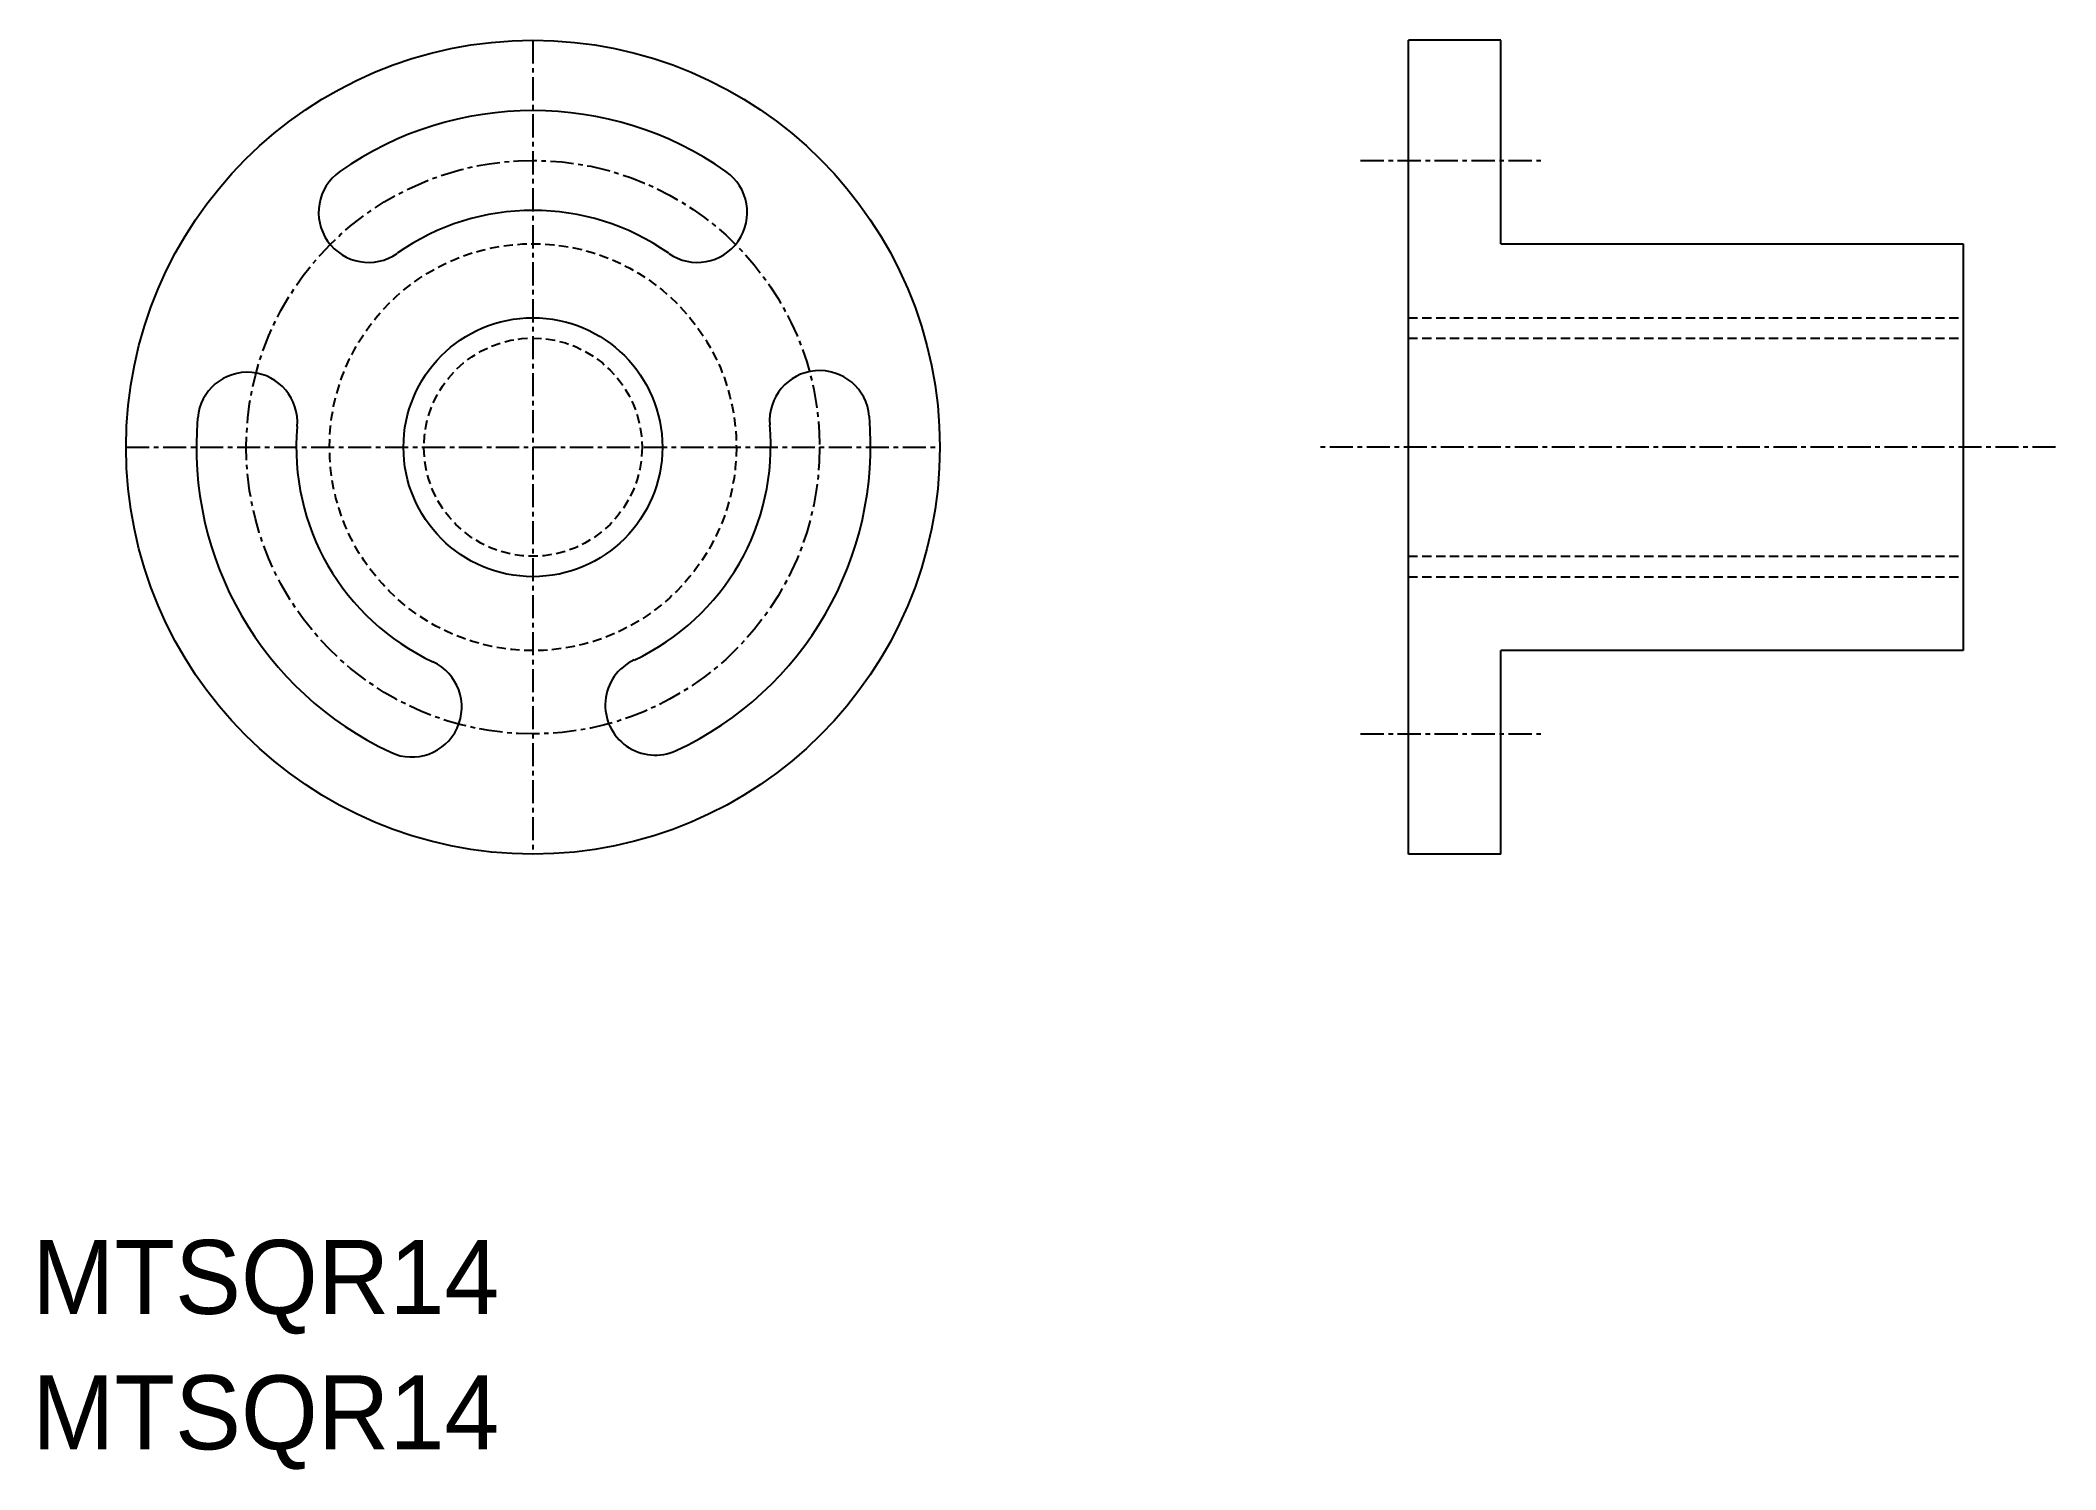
# Model space of a CAD drawing. Extents: x 329 to 438, y 139 to 216.
import ezdxf

# ---------------------------------------------------------------- set-up
doc = ezdxf.new("R2010")
doc.units = 0
doc.linetypes.add('CENTER', pattern=[2, 1.25, -0.25, 0.25, -0.25])
doc.linetypes.add('DASHED', pattern=[0.75, 0.5, -0.25])
doc.layers.get('0').update_dxf_attribs({"linetype": 'CONTINUOUS'})
doc.layers.add('CENTER', color=1, linetype='CENTER')

msp = doc.modelspace()

# ---------------------------------------------------------------- linework, layer by layer
at = {"color": 7, "linetype": 'CONTINUOUS'}
for p, q in [((408.3, 216.26), (403.3, 216.26)), ((403.3, 197.33), (403.3, 216.26)), ((408.3, 205.26), (408.3, 216.26)), ((408.3, 205.26), (433.3, 205.26)), ((433.3, 205.26), (433.3, 183.26)), ((403.3, 172.26), (403.3, 197.33)), ((408.3, 172.26), (408.3, 183.26)), ((433.3, 183.26), (408.3, 183.26)), ((408.3, 172.26), (403.3, 172.26))]:
    msp.add_line(p, q, dxfattribs=at)
at = {"color": 3, "linetype": 'DASHED'}
for p, q in [((403.3, 201.26), (433.3, 201.26)), ((403.3, 200.16), (433.3, 200.16)), ((403.3, 188.36), (433.3, 188.36)), ((403.3, 187.26), (433.3, 187.26))]:
    msp.add_line(p, q, dxfattribs=at)
at = {"color": 7, "linetype": 'CONTINUOUS'}
for radius in [22, 7]:
    msp.add_circle((355.96, 194.26), radius, dxfattribs=at)
at = {"color": 3, "linetype": 'DASHED'}
for radius in [11, 5.9]:
    msp.add_circle((355.96, 194.26), radius, dxfattribs=at)
at = {"color": 7, "linetype": 'CONTINUOUS'}
for centre, radius, start, end in [((355.96, 194.26), 18.2, 55, 125), ((347.07, 206.95), 2.7, 125, 305), ((364.85, 206.95), 2.7, 235, 55), ((355.96, 194.26), 12.8, 55, 125), ((371.46, 195.7), 2.7, 5, 185), ((340.52, 195.61), 2.7, 355, 175), ((355.96, 194.26), 18.2, 175, 245), ((355.96, 194.26), 12.8, 175, 245), ((356.02, 194.35), 12.8, 295, 5), ((356.02, 194.35), 18.2, 295, 5), ((349.41, 180.21), 2.7, 245, 65), ((362.57, 180.31), 2.7, 115, 295)]:
    msp.add_arc(centre, radius, start, end, dxfattribs=at)
at = {"layer": 'CENTER', "color": 1, "linetype": 'CENTER'}
for p, q in [((355.96, 216.26), (355.96, 172.26)), ((400.72, 209.76), (410.49, 209.76)), ((333.96, 194.26), (377.96, 194.26)), ((438.3, 194.26), (398.3, 194.26)), ((400.72, 178.76), (410.49, 178.76))]:
    msp.add_line(p, q, dxfattribs=at)
msp.add_circle((355.96, 194.26), 15.5, dxfattribs=at)

# ---------------------------------------------------------------- texts
at = {"color": 7, "linetype": 'CONTINUOUS'}
for p in [(328.88, 147.4), (328.88, 140.08)]:
    msp.add_text('MTSQR14', height=4, dxfattribs=at).set_placement(p)

doc.saveas('drawing.dxf')
